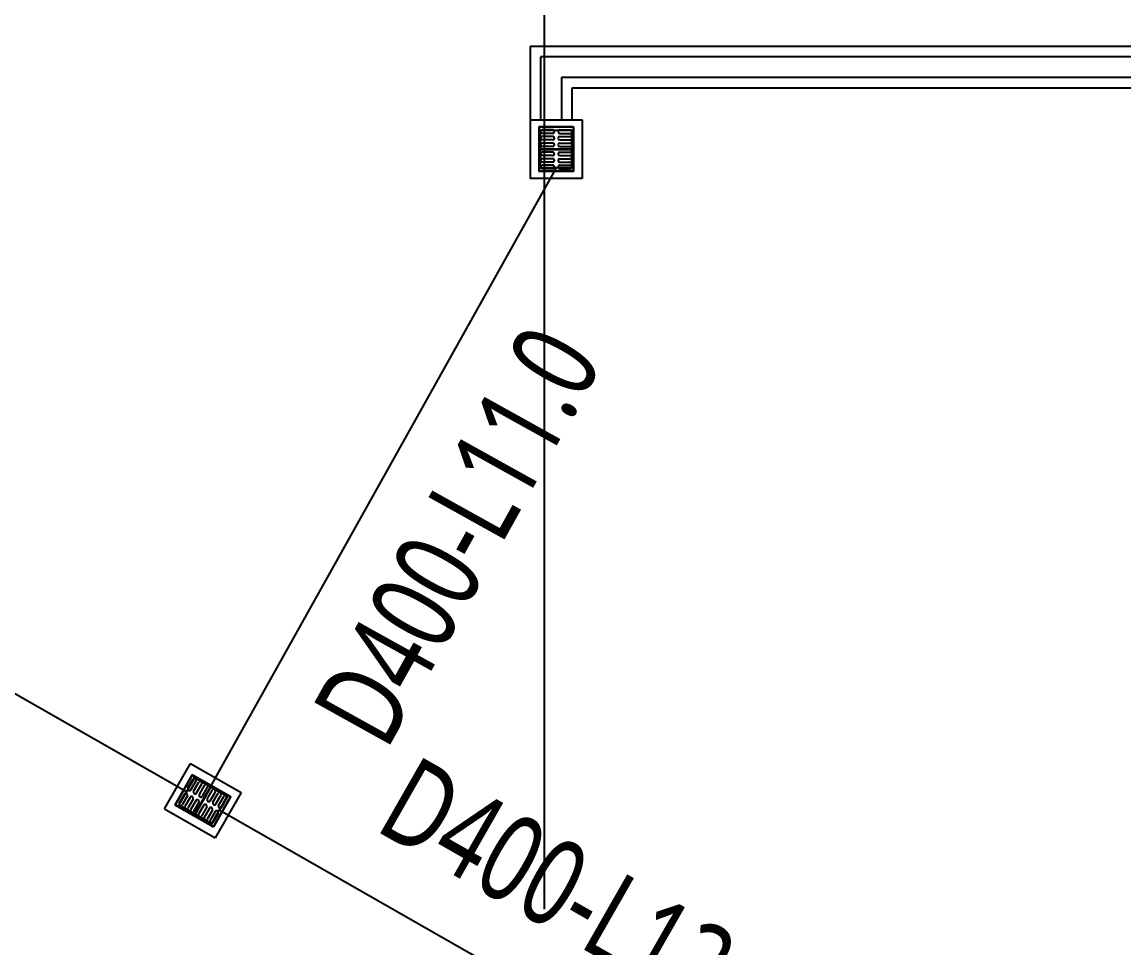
# Model space of a CAD drawing. Header units: millimetres. Extents: x 252222657 to 254795153, y 504225591 to 504550014.
# Drawn here: x 252415189 to 252431047, y 504326960 to 504340287 of the extents above; entities that cross this region are included whole.
import ezdxf
from ezdxf.lldxf.tags import DXFTag

# ---------------------------------------------------------------- set-up
doc = ezdxf.new("R2010")
doc.units = ezdxf.units.MM
doc.linetypes.add('CEN', pattern=[35, 30, -2, 1, -2])
doc.linetypes.add('PHANTOM', pattern=[2.5, 1.25, -0.25, 0.25, -0.25, 0.25, -0.25])
for name, color, linetype in [('1-계획-우수관로', 3, 'Continuous'), ('1-계획-우수문자', 2, 'Continuous'), ('1-계획-우수집수정', 27, 'PHANTOM'), ('4A.TEC CEN', 1, 'CEN')]:
    doc.layers.add(name, color=color, linetype=linetype)
doc.styles.add('GHS', font='malgun.ttf')
tags = doc.linetypes.add('CDZ001', pattern='A,0.9,[123,KHCLINE.shx,S=0.00909,R=0,X=0,Y=0],-0.3,-0.5', length=1.7).pattern_tags.tags
tags[14:15] = [DXFTag(74, 4), DXFTag(75, 0), DXFTag(340, '0'), DXFTag(46, 1.0), DXFTag(50, 0.0), DXFTag(44, 0.0), DXFTag(45, 0.0)]
tags[12:13] = [DXFTag(74, 4), DXFTag(75, 0), DXFTag(340, '0'), DXFTag(46, 1.0), DXFTag(50, 0.0), DXFTag(44, 0.0), DXFTag(45, 0.0)]

# ---------------------------------------------------------------- blocks, each defined once
blk = doc.blocks.new('A$C5BB515A3')
at = {"layer": '1-계획-우수집수정', "linetype": 'Continuous'}
for p, q in [((0.84, 0.75), (0, 0.75)), ((0, 0), (0, 0.75)), ((0.84, 0.75), (0.84, 0)), ((0.15, 0.15), (0.15, 0.6)), ((0.15, 0.6), (0.69, 0.6)), ((0.69, 0.15), (0.69, 0.6)), ((0.84, 0), (0, 0)), ((0.15, 0.15), (0.69, 0.15))]:
    blk.add_line(p, q, dxfattribs=at)
at = {"layer": '1-계획-우수집수정', "color": 8, "linetype": 'Continuous'}
for p, q in [((0.1, 0.125), (0.1, 0.625)), ((0.74, 0.625), (0.1, 0.625)), ((0.105, 0.13), (0.105, 0.62)), ((0.415, 0.62), (0.105, 0.62)), ((0.138, 0.426), (0.138, 0.576)), ((0.188, 0.426), (0.188, 0.576)), ((0.233, 0.426), (0.233, 0.576)), ((0.283, 0.426), (0.283, 0.576)), ((0.327, 0.426), (0.327, 0.576)), ((0.377, 0.426), (0.377, 0.576)), ((0.415, 0.62), (0.415, 0.375)), ((0.42, 0.625), (0.42, 0.375)), ((0.425, 0.62), (0.425, 0.375)), ((0.735, 0.62), (0.425, 0.62)), ((0.458, 0.426), (0.458, 0.576)), ((0.508, 0.426), (0.508, 0.576)), ((0.553, 0.426), (0.553, 0.576)), ((0.603, 0.426), (0.603, 0.576)), ((0.647, 0.426), (0.647, 0.576)), ((0.697, 0.426), (0.697, 0.576)), ((0.735, 0.13), (0.735, 0.62)), ((0.74, 0.125), (0.74, 0.625)), ((0.138, 0.323), (0.138, 0.173)), ((0.188, 0.323), (0.188, 0.173)), ((0.233, 0.323), (0.233, 0.173)), ((0.283, 0.323), (0.283, 0.173)), ((0.327, 0.323), (0.327, 0.173)), ((0.377, 0.323), (0.377, 0.173)), ((0.415, 0.375), (0.415, 0.13)), ((0.42, 0.375), (0.42, 0.125)), ((0.425, 0.375), (0.425, 0.13)), ((0.458, 0.323), (0.458, 0.173)), ((0.508, 0.323), (0.508, 0.173)), ((0.553, 0.323), (0.553, 0.173)), ((0.603, 0.323), (0.603, 0.173)), ((0.647, 0.323), (0.647, 0.173)), ((0.697, 0.323), (0.697, 0.173)), ((0.74, 0.125), (0.1, 0.125)), ((0.415, 0.13), (0.105, 0.13)), ((0.735, 0.13), (0.425, 0.13))]:
    blk.add_line(p, q, dxfattribs=at)
for centre, start, end in [((0.163, 0.576), 0, 180), ((0.258, 0.576), 0, 180), ((0.352, 0.576), 0, 180), ((0.483, 0.576), 0, 180), ((0.578, 0.576), 0, 180), ((0.672, 0.576), 0, 180), ((0.163, 0.426), 180, 0), ((0.163, 0.323), 0, 180), ((0.258, 0.426), 180, 0), ((0.258, 0.323), 0, 180), ((0.352, 0.426), 180, 0), ((0.352, 0.323), 0, 180), ((0.483, 0.426), 180, 0), ((0.483, 0.323), 0, 180), ((0.578, 0.426), 180, 0), ((0.578, 0.323), 0, 180), ((0.672, 0.426), 180, 0), ((0.672, 0.323), 0, 180), ((0.163, 0.173), 180, 0), ((0.258, 0.173), 180, 0), ((0.352, 0.173), 180, 0), ((0.483, 0.173), 180, 0), ((0.578, 0.173), 180, 0), ((0.672, 0.173), 180, 0)]:
    blk.add_arc(centre, 0.025, start, end, dxfattribs=at)

msp = doc.modelspace()

# ---------------------------------------------------------------- linework, layer by layer
at = {"layer": '1-계획-우수관로', "linetype": 'Continuous', "ltscale": 3000, "elevation": 3333.33}
for points in [[(252535302.12, 504339937.44), (252422502.12, 504339937.44)], [(252422502.12, 504339937.44), (252422502.12, 504338877.44)], [(252535302.12, 504339337.44), (252423102.12, 504339337.44)], [(252423102.12, 504339337.44), (252423102.12, 504338877.44)]]:
    msp.add_lwpolyline(points, dxfattribs=at)
at = {"layer": '1-계획-우수관로', "color": 1, "linetype": 'Continuous', "ltscale": 3000, "elevation": 3333.33}
for points in [[(252535152.12, 504339787.44), (252422652.12, 504339787.44)], [(252422652.12, 504339787.44), (252422652.12, 504338877.44)], [(252535302.12, 504339487.44), (252422952.12, 504339487.44)], [(252422952.12, 504339487.44), (252422952.12, 504338877.44)]]:
    msp.add_lwpolyline(points, dxfattribs=at)
at = {"layer": '1-계획-우수관로', "color": 2, "linetype": 'CDZ001', "ltscale": 3000, "elevation": 3333.33}
for points in [[(252422877.12, 504338187.44), (252417898.52, 504329277.87)], [(252405309.06, 504336209.5), (252417557.36, 504329213.61)], [(252418026.26, 504328945.79), (252428836.37, 504322771.36)]]:
    msp.add_lwpolyline(points, dxfattribs=at)
at = {"layer": '4A.TEC CEN', "color": 250, "ltscale": 500, "elevation": -6666.22}
msp.add_lwpolyline([(252422702.12, 504517518.37), (252422702.12, 504244114.16)], dxfattribs=at)

# ---------------------------------------------------------------- block references
at = {"layer": '1-계획-우수집수정', "xscale": 1000, "yscale": 1000, "zscale": 1000}
for p, rotation in [((252423252.12, 504338037.44, 3333.33), 90.00000000009788), ((252418342.51, 504329197.02, 3333.33), 150.2662114145944)]:
    msp.add_blockref('A$C5BB515A3', p, dxfattribs=dict(at, rotation=rotation))

# ---------------------------------------------------------------- texts
at = {"layer": '1-계획-우수문자', "color": 2, "style": 'GHS', "width": 0.75}
for s, rotation, p in [('D400-L11.0', 60.910557, (252420431.54, 504329783.2, 3333.33)), ('D400-L13.0', 330.266211, (252420241.18, 504328669.25, 3333.33))]:
    msp.add_text(s, height=1250, rotation=rotation, dxfattribs=at).set_placement(p)

doc.saveas('drawing.dxf')
